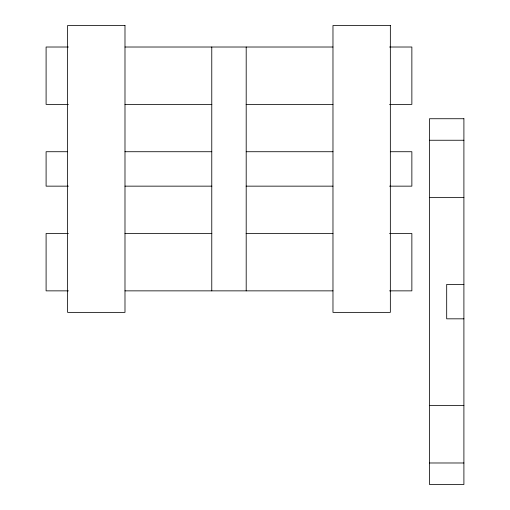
<?xml version="1.0" encoding="UTF-8"?>
<svg xmlns="http://www.w3.org/2000/svg" width="510" height="510" viewBox="0 0 510 510"><rect width="100%" height="100%" fill="white"/><g stroke="black" fill="none" stroke-linecap="round" stroke-linejoin="round"><path stroke-width="0.76" d="M68.41 47.016L46.098 47.016L46.098 104.391L68.41 104.391M124.988 47.016L332.973 47.016M389.551 47.016L411.863 47.016L411.863 104.391L389.551 104.391M124.988 104.391L211.848 104.391M246.113 104.391L332.973 104.391M429.477 140.25L463.902 140.25M67.613 151.725L46.098 151.725L46.098 186.15L68.416 186.15M124.988 151.725L211.771 151.725M246.196 151.725L332.973 151.725M390.348 151.725L411.863 151.725L411.863 186.15L389.551 186.15M124.988 186.15L211.854 186.15M246.113 186.15L332.979 186.15M429.477 197.625L463.902 197.625M68.41 233.484L46.098 233.484L46.098 290.859L68.41 290.859M124.988 233.484L211.848 233.484M246.113 233.484L332.973 233.484M389.551 233.484L411.863 233.484L411.863 290.859L389.551 290.859M463.902 284.401L446.69 284.401L446.69 318.826L463.902 318.826M124.988 290.859L332.973 290.859M429.477 405.609L463.902 405.609M429.477 462.984L463.902 462.984M246.196 47.016L246.196 290.859M211.771 47.016L211.771 290.859M124.988 25.5L67.613 25.5L67.613 312.375L124.988 312.375L124.988 25.5M390.348 25.5L332.973 25.5L332.973 312.375L390.348 312.375L390.348 25.5M463.902 118.734L429.477 118.734L429.477 484.5L463.902 484.5L463.902 118.734"/></g></svg>
